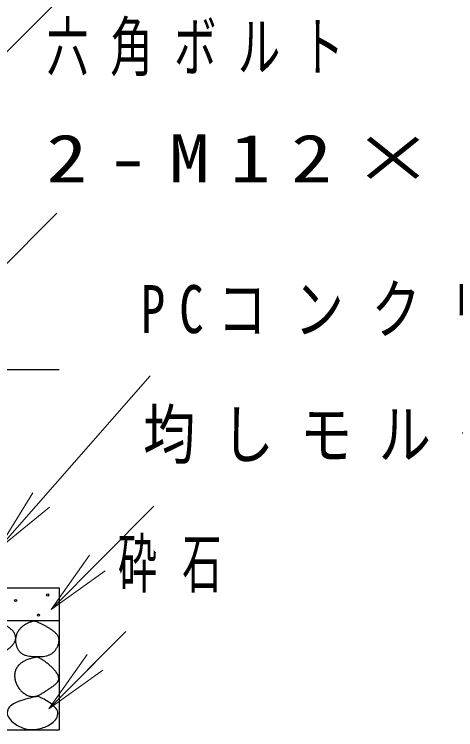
# Model space of a CAD drawing. Units: millimetres on the paper, scale 1:20. Extents: x -365 to 0, y -49 to 257.
# Drawn here: x -77.36 to -57.11, y 88.3 to 121.07 of the extents above; entities that cross this region are included whole.
import ezdxf

# ---------------------------------------------------------------- set-up
doc = ezdxf.new("R2010")
doc.units = ezdxf.units.MM
doc.layers.add('LY_1', color=7, linetype='Continuous', lineweight=25)
doc.styles.add('ＭＳ ゴシック', font='')
doc.styles.get('ＭＳ ゴシック').set_extended_font_data('MS Gothic')

# ---------------------------------------------------------------- blocks, each defined once
blk = doc.blocks.new('open_arrow')
at = {"color": 0, "linetype": 'Continuous', "lineweight": -2}
blk.add_lwpolyline([(7.5, 1.25), (0, 0), (7.5, -1.25)], dxfattribs=at)

msp = doc.modelspace()

# ---------------------------------------------------------------- linework, layer by layer
at = {"layer": 'LY_1', "lineweight": 13}
for p, q in [((-90.105, 106.951), (-75.055, 122.001)), ((-81.066, 106.294), (-75.41, 111.95)), ((-78.104, 96.559), (-71.122, 104.497)), ((-75.67, 93.808), (-70.956, 98.528)), ((-72.24, 92.794), (-75.776, 89.258)), ((-75.776, 89.258), (-74.008, 91.733)), ((-75.776, 89.258), (-73.655, 91.38)), ((-73.301, 91.026), (-75.776, 89.258))]:
    msp.add_line(p, q, dxfattribs=at)
at = {"layer": 'LY_1'}
for p, q in [((-77.805, 104.795), (-75.305, 104.795)), ((-112.055, 94.795), (-75.305, 94.795)), ((-75.305, 94.795), (-75.305, 88.295)), ((-112.055, 93.295), (-75.305, 93.295)), ((-112.055, 88.295), (-75.305, 88.295))]:
    msp.add_line(p, q, dxfattribs=at)
for centre in [(-75.826, 94.467), (-77.294, 94.215), (-76.245, 93.544)]:
    msp.add_circle(centre, 0.05, dxfattribs=at)
for points, knots in [([(-78.399, 93.269), (-78.346, 93.265), (-78.293, 93.261), (-78.241, 93.252), (-78.189, 93.243), (-78.137, 93.231), (-78.086, 93.216), (-78.035, 93.201), (-77.985, 93.183), (-77.936, 93.162), (-77.887, 93.142), (-77.839, 93.119), (-77.792, 93.094), (-77.745, 93.069), (-77.699, 93.042), (-77.655, 93.013), (-77.611, 92.983), (-77.568, 92.952), (-77.528, 92.917), (-77.488, 92.883), (-77.448, 92.846), (-77.415, 92.805), (-77.382, 92.764), (-77.349, 92.719), (-77.329, 92.672), (-77.308, 92.624), (-77.292, 92.57), (-77.291, 92.518), (-77.289, 92.467), (-77.302, 92.412), (-77.32, 92.363), (-77.337, 92.313), (-77.365, 92.266), (-77.395, 92.223), (-77.425, 92.179), (-77.46, 92.138), (-77.498, 92.101), (-77.536, 92.064), (-77.577, 92.03), (-77.621, 92), (-77.664, 91.97), (-77.711, 91.944), (-77.759, 91.921), (-77.807, 91.898), (-77.857, 91.88), (-77.907, 91.863), (-77.957, 91.847), (-78.009, 91.834), (-78.061, 91.823), (-78.113, 91.812), (-78.166, 91.803), (-78.218, 91.796), (-78.271, 91.789), (-78.324, 91.783), (-78.376, 91.778), (-78.429, 91.773), (-78.482, 91.77), (-78.535, 91.766), (-78.588, 91.763), (-78.641, 91.76), (-78.694, 91.759), (-78.747, 91.758), (-78.801, 91.758), (-78.854, 91.761), (-78.906, 91.764), (-78.96, 91.769), (-79.012, 91.778), (-79.064, 91.787), (-79.116, 91.798), (-79.167, 91.814), (-79.218, 91.829), (-79.268, 91.847), (-79.316, 91.869), (-79.365, 91.89), (-79.412, 91.914), (-79.458, 91.942), (-79.503, 91.969), (-79.548, 91.999), (-79.588, 92.032), (-79.629, 92.066), (-79.67, 92.102), (-79.702, 92.144), (-79.735, 92.185), (-79.767, 92.231), (-79.783, 92.28), (-79.8, 92.329), (-79.807, 92.385), (-79.802, 92.436), (-79.797, 92.487), (-79.776, 92.54), (-79.754, 92.587), (-79.731, 92.634), (-79.699, 92.679), (-79.667, 92.721), (-79.635, 92.763), (-79.599, 92.802), (-79.561, 92.839), (-79.523, 92.876), (-79.483, 92.912), (-79.442, 92.944), (-79.4, 92.977), (-79.357, 93.008), (-79.312, 93.036), (-79.267, 93.064), (-79.22, 93.09), (-79.172, 93.113), (-79.125, 93.136), (-79.075, 93.157), (-79.025, 93.175), (-78.975, 93.192), (-78.924, 93.208), (-78.873, 93.22), (-78.821, 93.233), (-78.769, 93.243), (-78.717, 93.251), (-78.664, 93.259), (-78.611, 93.264), (-78.558, 93.267), (-78.505, 93.27), (-78.452, 93.27), (-78.399, 93.269)], [0, 0, 0, 0, 1, 1, 1, 2, 2, 2, 3, 3, 3, 4, 4, 4, 5, 5, 5, 6, 6, 6, 7, 7, 7, 8, 8, 8, 9, 9, 9, 10, 10, 10, 11, 11, 11, 12, 12, 12, 13, 13, 13, 14, 14, 14, 15, 15, 15, 16, 16, 16, 17, 17, 17, 18, 18, 18, 19, 19, 19, 20, 20, 20, 21, 21, 21, 22, 22, 22, 23, 23, 23, 24, 24, 24, 25, 25, 25, 26, 26, 26, 27, 27, 27, 28, 28, 28, 29, 29, 29, 30, 30, 30, 31, 31, 31, 32, 32, 32, 33, 33, 33, 34, 34, 34, 35, 35, 35, 36, 36, 36, 37, 37, 37, 38, 38, 38, 39, 39, 39, 40, 40, 40, 40]), ([(-76.428, 93.265), (-76.383, 93.251), (-76.337, 93.237), (-76.293, 93.22), (-76.249, 93.204), (-76.205, 93.185), (-76.162, 93.165), (-76.119, 93.146), (-76.077, 93.124), (-76.035, 93.102), (-75.993, 93.08), (-75.952, 93.057), (-75.911, 93.033), (-75.87, 93.01), (-75.83, 92.985), (-75.789, 92.961), (-75.749, 92.936), (-75.708, 92.911), (-75.669, 92.885), (-75.63, 92.858), (-75.591, 92.832), (-75.554, 92.802), (-75.517, 92.773), (-75.481, 92.742), (-75.449, 92.707), (-75.417, 92.673), (-75.385, 92.636), (-75.363, 92.595), (-75.34, 92.554), (-75.322, 92.508), (-75.313, 92.463), (-75.304, 92.417), (-75.304, 92.368), (-75.309, 92.321), (-75.313, 92.275), (-75.325, 92.228), (-75.34, 92.183), (-75.355, 92.138), (-75.374, 92.095), (-75.397, 92.053), (-75.419, 92.012), (-75.445, 91.972), (-75.474, 91.935), (-75.503, 91.897), (-75.536, 91.862), (-75.571, 91.831), (-75.606, 91.8), (-75.645, 91.772), (-75.686, 91.749), (-75.727, 91.726), (-75.772, 91.708), (-75.817, 91.694), (-75.862, 91.679), (-75.909, 91.67), (-75.955, 91.663), (-76.002, 91.655), (-76.049, 91.652), (-76.096, 91.65), (-76.144, 91.647), (-76.191, 91.647), (-76.238, 91.647), (-76.286, 91.647), (-76.333, 91.648), (-76.38, 91.65), (-76.428, 91.651), (-76.475, 91.652), (-76.522, 91.655), (-76.569, 91.657), (-76.617, 91.661), (-76.663, 91.667), (-76.71, 91.673), (-76.757, 91.68), (-76.803, 91.693), (-76.848, 91.705), (-76.894, 91.719), (-76.936, 91.74), (-76.979, 91.76), (-77.02, 91.786), (-77.056, 91.816), (-77.092, 91.846), (-77.124, 91.882), (-77.152, 91.92), (-77.18, 91.958), (-77.203, 92), (-77.223, 92.042), (-77.243, 92.085), (-77.259, 92.13), (-77.271, 92.176), (-77.283, 92.221), (-77.292, 92.268), (-77.296, 92.315), (-77.3, 92.362), (-77.3, 92.41), (-77.296, 92.457), (-77.292, 92.504), (-77.283, 92.551), (-77.27, 92.596), (-77.257, 92.641), (-77.24, 92.686), (-77.22, 92.729), (-77.199, 92.771), (-77.175, 92.812), (-77.148, 92.851), (-77.12, 92.889), (-77.089, 92.925), (-77.056, 92.959), (-77.022, 92.992), (-76.986, 93.023), (-76.948, 93.051), (-76.91, 93.079), (-76.87, 93.104), (-76.829, 93.127), (-76.787, 93.15), (-76.744, 93.17), (-76.7, 93.188), (-76.657, 93.206), (-76.612, 93.221), (-76.566, 93.234), (-76.521, 93.247), (-76.474, 93.256), (-76.428, 93.265)], [0, 0, 0, 0, 1, 1, 1, 2, 2, 2, 3, 3, 3, 4, 4, 4, 5, 5, 5, 6, 6, 6, 7, 7, 7, 8, 8, 8, 9, 9, 9, 10, 10, 10, 11, 11, 11, 12, 12, 12, 13, 13, 13, 14, 14, 14, 15, 15, 15, 16, 16, 16, 17, 17, 17, 18, 18, 18, 19, 19, 19, 20, 20, 20, 21, 21, 21, 22, 22, 22, 23, 23, 23, 24, 24, 24, 25, 25, 25, 26, 26, 26, 27, 27, 27, 28, 28, 28, 29, 29, 29, 30, 30, 30, 31, 31, 31, 32, 32, 32, 33, 33, 33, 34, 34, 34, 35, 35, 35, 36, 36, 36, 37, 37, 37, 38, 38, 38, 39, 39, 39, 40, 40, 40, 40]), ([(-76.301, 91.617), (-76.251, 91.594), (-76.2, 91.571), (-76.152, 91.545), (-76.103, 91.519), (-76.055, 91.49), (-76.009, 91.459), (-75.963, 91.428), (-75.919, 91.395), (-75.875, 91.361), (-75.831, 91.327), (-75.789, 91.292), (-75.747, 91.255), (-75.706, 91.219), (-75.664, 91.182), (-75.625, 91.143), (-75.585, 91.104), (-75.546, 91.065), (-75.51, 91.023), (-75.474, 90.981), (-75.438, 90.938), (-75.409, 90.891), (-75.379, 90.845), (-75.348, 90.796), (-75.333, 90.744), (-75.319, 90.692), (-75.309, 90.632), (-75.32, 90.581), (-75.332, 90.529), (-75.367, 90.48), (-75.401, 90.438), (-75.436, 90.395), (-75.482, 90.361), (-75.525, 90.327), (-75.569, 90.293), (-75.616, 90.263), (-75.662, 90.233), (-75.708, 90.202), (-75.755, 90.173), (-75.802, 90.143), (-75.848, 90.113), (-75.894, 90.082), (-75.941, 90.052), (-75.987, 90.022), (-76.033, 89.99), (-76.08, 89.962), (-76.128, 89.933), (-76.175, 89.904), (-76.225, 89.881), (-76.276, 89.859), (-76.328, 89.836), (-76.381, 89.825), (-76.435, 89.814), (-76.492, 89.809), (-76.546, 89.813), (-76.601, 89.817), (-76.656, 89.832), (-76.708, 89.85), (-76.759, 89.869), (-76.809, 89.895), (-76.857, 89.923), (-76.904, 89.952), (-76.948, 89.986), (-76.99, 90.022), (-77.031, 90.058), (-77.07, 90.099), (-77.106, 90.141), (-77.141, 90.183), (-77.173, 90.229), (-77.201, 90.276), (-77.23, 90.324), (-77.254, 90.374), (-77.274, 90.426), (-77.294, 90.477), (-77.31, 90.531), (-77.321, 90.585), (-77.332, 90.639), (-77.34, 90.694), (-77.341, 90.749), (-77.342, 90.804), (-77.338, 90.861), (-77.328, 90.915), (-77.318, 90.969), (-77.301, 91.023), (-77.278, 91.073), (-77.255, 91.122), (-77.223, 91.17), (-77.189, 91.212), (-77.154, 91.255), (-77.112, 91.293), (-77.069, 91.327), (-77.026, 91.362), (-76.979, 91.392), (-76.931, 91.419), (-76.883, 91.447), (-76.833, 91.47), (-76.782, 91.492), (-76.731, 91.513), (-76.678, 91.532), (-76.626, 91.548), (-76.573, 91.564), (-76.519, 91.578), (-76.465, 91.589), (-76.411, 91.601), (-76.356, 91.609), (-76.301, 91.617)], [0, 0, 0, 0, 1, 1, 1, 2, 2, 2, 3, 3, 3, 4, 4, 4, 5, 5, 5, 6, 6, 6, 7, 7, 7, 8, 8, 8, 9, 9, 9, 10, 10, 10, 11, 11, 11, 12, 12, 12, 13, 13, 13, 14, 14, 14, 15, 15, 15, 16, 16, 16, 17, 17, 17, 18, 18, 18, 19, 19, 19, 20, 20, 20, 21, 21, 21, 22, 22, 22, 23, 23, 23, 24, 24, 24, 25, 25, 25, 26, 26, 26, 27, 27, 27, 28, 28, 28, 29, 29, 29, 30, 30, 30, 31, 31, 31, 32, 32, 32, 33, 33, 33, 34, 34, 34, 35, 35, 35, 35]), ([(-76.26, 89.82), (-76.17, 89.778), (-76.08, 89.735), (-75.993, 89.687), (-75.906, 89.639), (-75.819, 89.59), (-75.737, 89.533), (-75.656, 89.476), (-75.57, 89.419), (-75.506, 89.345), (-75.443, 89.271), (-75.37, 89.181), (-75.356, 89.092), (-75.342, 89.003), (-75.378, 88.892), (-75.424, 88.809), (-75.47, 88.726), (-75.554, 88.657), (-75.631, 88.596), (-75.708, 88.535), (-75.798, 88.486), (-75.888, 88.445), (-75.978, 88.403), (-76.073, 88.37), (-76.169, 88.346), (-76.265, 88.322), (-76.365, 88.306), (-76.464, 88.301), (-76.563, 88.297), (-76.664, 88.302), (-76.761, 88.319), (-76.858, 88.336), (-76.956, 88.366), (-77.047, 88.404), (-77.138, 88.442), (-77.228, 88.49), (-77.308, 88.547), (-77.389, 88.603), (-77.47, 88.668), (-77.532, 88.744), (-77.593, 88.819), (-77.663, 88.911), (-77.679, 89.001), (-77.694, 89.091), (-77.672, 89.204), (-77.625, 89.283), (-77.578, 89.362), (-77.48, 89.42), (-77.397, 89.473), (-77.314, 89.525), (-77.219, 89.562), (-77.126, 89.598), (-77.034, 89.634), (-76.938, 89.663), (-76.843, 89.691), (-76.747, 89.718), (-76.65, 89.741), (-76.553, 89.763), (-76.456, 89.784), (-76.358, 89.802), (-76.26, 89.82)], [0, 0, 0, 0, 1, 1, 1, 2, 2, 2, 3, 3, 3, 4, 4, 4, 5, 5, 5, 6, 6, 6, 7, 7, 7, 8, 8, 8, 9, 9, 9, 10, 10, 10, 11, 11, 11, 12, 12, 12, 13, 13, 13, 14, 14, 14, 15, 15, 15, 16, 16, 16, 17, 17, 17, 18, 18, 18, 19, 19, 19, 20, 20, 20, 20])]:
    msp.add_open_spline(points, degree=3, knots=knots, dxfattribs=at)

# ---------------------------------------------------------------- block references
at = {"layer": 'LY_1', "lineweight": 13}
for p, xscale, yscale, rotation in [((-78.104, 96.559), 0.4, 0.4, 48.7), ((-75.67, 93.808), 0.4, 0.4, 45), ((-72.24, 92.794), 0.001, 0.001, 225)]:
    msp.add_blockref('open_arrow', p, dxfattribs=dict(at, xscale=xscale, yscale=yscale, rotation=rotation))

# ---------------------------------------------------------------- texts
at = {"layer": 'LY_1', "char_height": 2.199, "attachment_point": 4, "style": 'ＭＳ ゴシック'}
for s, insert in [('\\T1.5;\\W0.65;六角ボルト', (-75.881, 119.45)), ('\\T1.5;\\W1.25;2-M12×35L\\~SUS', (-75.881, 114.45)), ('\\T1.57;\\W0.75;PCコンクリ－ト', (-71.557, 107.497)), ('\\T1.5;\\W0.8;均しモルタル1:3(空練り)', (-71.452, 101.528)), ('\\T1.64;\\W0.6;砕石', (-72.606, 95.794))]:
    msp.add_mtext(s, dxfattribs=dict(at, insert=insert))

doc.saveas('drawing.dxf')
